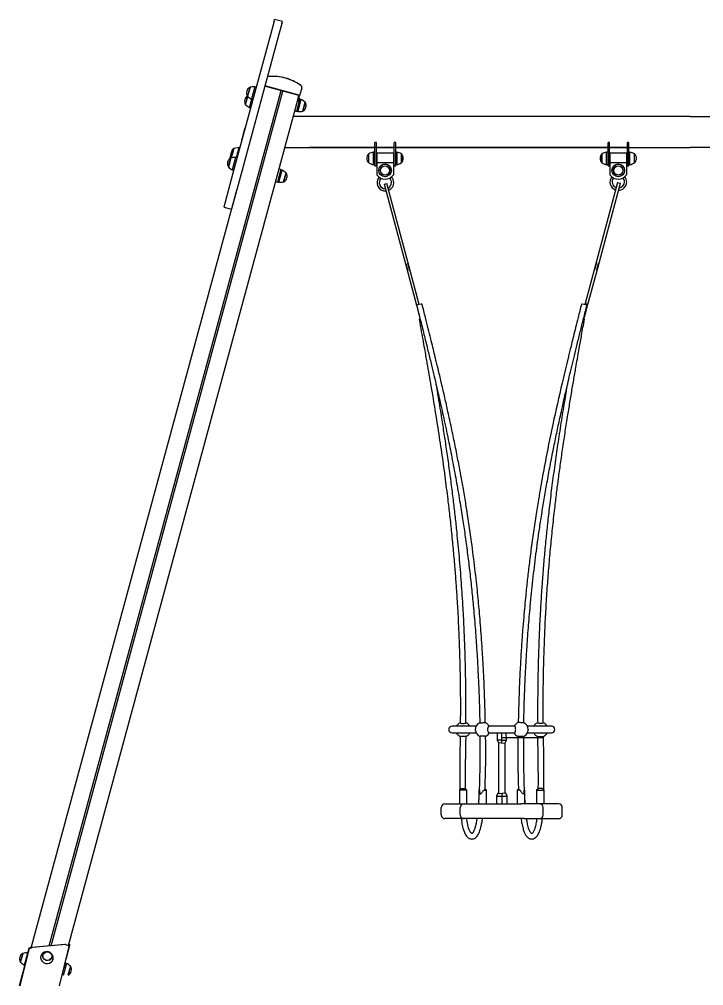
# Model space of a CAD drawing. Header units: millimetres. Extents: x 1089 to 46270, y 1624 to 35257.
# Drawn here: x 1105.591 to 1107.434, y 1626.436 to 1629.04 of the extents above; entities that cross this region are included whole.
import ezdxf

# ---------------------------------------------------------------- set-up
doc = ezdxf.new("R2010")
doc.units = ezdxf.units.MM

# ---------------------------------------------------------------- blocks, each defined once
blk = doc.blocks.new('A$C18117E0E')
for p, q in [((0.6861, 2.5982), (0.6876, 2.6035)), ((0.7088, 2.5978), (0.6876, 2.6035)), ((0.6861, 2.5982), (0.6763, 2.5618)), ((0.7074, 2.5925), (0.6975, 2.5561)), ((0.7074, 2.5925), (0.7088, 2.5978)), ((0.6763, 2.5618), (0.579, 2.2028)), ((0.6975, 2.5561), (0.6002, 2.1971)), ((0.6341, 2.4217), (0.6252, 2.3889)), ((0.638, 2.4206), (0.6341, 2.4217)), ((0.7503, 2.3993), (0.6644, 2.4226)), ((0.7505, 2.3999), (0.6646, 2.4232)), ((0.0802, 0.1069), (0.705, 2.4116)), ((0.0855, 0.1073), (0.7098, 2.4103)), ((0.1324, 0.1085), (0.7528, 2.3968)), ((0.6092, 2.3737), (0.6153, 2.3961)), ((0.6096, 2.3734), (0.6157, 2.3959)), ((0.6208, 2.4204), (0.6144, 2.3967)), ((0.6144, 2.3967), (0.615, 2.3965)), ((0.6144, 2.3967), (0.6149, 2.3966)), ((0.6214, 2.4205), (0.6148, 2.3963)), ((0.6148, 2.3963), (0.6148, 2.3963)), ((0.6213, 2.4202), (0.6208, 2.4204)), ((0.7502, 2.3875), (0.7529, 2.3975)), ((0.7506, 2.3813), (0.7549, 2.397)), ((0.7609, 2.4192), (0.7549, 2.397)), ((0.7609, 2.4192), (0.761, 2.4194)), ((0.6092, 2.3737), (0.6098, 2.3736)), ((0.62, 2.3659), (0.6262, 2.3886)), ((0.6252, 2.3889), (0.6291, 2.3878)), ((0.7559, 2.3892), (0.7467, 2.3554)), ((0.7507, 2.3548), (0.7596, 2.3877)), ((0.7559, 2.3892), (0.753, 2.39)), ((0.7596, 2.3877), (0.7557, 2.3887)), ((0.7635, 2.356), (0.77, 2.3802)), ((0.764, 2.3562), (0.7704, 2.3798)), ((0.7704, 2.3798), (0.7698, 2.38)), ((0.62, 2.3659), (0.6229, 2.3651)), ((0.7419, 2.3567), (0.7467, 2.3554)), ((0.7419, 2.3567), (0.7467, 2.3554)), ((0.7468, 2.3559), (0.7507, 2.3548)), ((0.7468, 2.3559), (0.7507, 2.3548)), ((0.7635, 2.3563), (0.764, 2.3562)), ((0.7635, 2.3563), (0.764, 2.3562)), ((0.7635, 2.356), (0.7635, 2.356)), ((1.8071, 2.342), (0.7379, 2.342)), ((1.8071, 2.342), (2.8763, 2.342)), ((0.601, 2.2844), (0.6075, 2.3085)), ((0.6075, 2.3085), (0.6088, 2.3134)), ((0.6089, 2.3133), (0.6088, 2.3134)), ((0.5997, 2.2796), (0.601, 2.2844)), ((0.5997, 2.2795), (0.5997, 2.2796)), ((0.9617, 2.2715), (0.9577, 2.2715)), ((0.9577, 2.2699), (0.9577, 2.2715)), ((0.9577, 2.2663), (0.9577, 2.2699)), ((0.9577, 2.2619), (0.9577, 2.2663)), ((0.9617, 2.2699), (0.9617, 2.2715)), ((0.9617, 2.2663), (0.9617, 2.2699)), ((0.9617, 2.2619), (0.9617, 2.2663)), ((1.0137, 2.2715), (1.0097, 2.2715)), ((1.0097, 2.2699), (1.0097, 2.2715)), ((1.0097, 2.2663), (1.0097, 2.2699)), ((1.0097, 2.2619), (1.0097, 2.2663)), ((1.0137, 2.2699), (1.0137, 2.2715)), ((1.0137, 2.2663), (1.0137, 2.2699)), ((1.0137, 2.2619), (1.0137, 2.2663)), ((1.5897, 2.2715), (1.5857, 2.2715)), ((1.5857, 2.2699), (1.5857, 2.2715)), ((1.5857, 2.2663), (1.5857, 2.2699)), ((1.5857, 2.2619), (1.5857, 2.2663)), ((1.5897, 2.2699), (1.5897, 2.2715)), ((1.5897, 2.2663), (1.5897, 2.2699)), ((1.5897, 2.2619), (1.5897, 2.2663)), ((1.6417, 2.2715), (1.6377, 2.2715)), ((1.6377, 2.2699), (1.6377, 2.2715)), ((1.6377, 2.2663), (1.6377, 2.2699)), ((1.6377, 2.2619), (1.6377, 2.2663)), ((1.6417, 2.2699), (1.6417, 2.2715)), ((1.6417, 2.2663), (1.6417, 2.2699)), ((1.6417, 2.2619), (1.6417, 2.2663)), ((0.5741, 2.2525), (0.5679, 2.2293)), ((0.5683, 2.2309), (0.5741, 2.2525)), ((0.5769, 2.2548), (0.5701, 2.23)), ((0.5701, 2.2299), (0.5769, 2.2548)), ((0.5779, 2.2551), (0.571, 2.2294)), ((0.5769, 2.2548), (0.5741, 2.2525)), ((0.5778, 2.2546), (0.5769, 2.2548)), ((0.592, 2.2585), (0.5779, 2.2551)), ((0.592, 2.2585), (0.5844, 2.2307)), ((0.5856, 2.2412), (0.5891, 2.2402)), ((0.5893, 2.2411), (0.5858, 2.2421)), ((0.5874, 2.2416), (0.592, 2.2585)), ((0.5939, 2.258), (0.592, 2.2585)), ((0.7151, 2.258), (0.9577, 2.258)), ((1.6417, 2.258), (0.781, 2.258)), ((0.9412, 2.2167), (0.9412, 2.2412)), ((0.9417, 2.2412), (0.9412, 2.2412)), ((0.9417, 2.2165), (0.9417, 2.2415)), ((0.9577, 2.246), (0.9537, 2.246)), ((0.9537, 2.212), (0.9537, 2.246)), ((0.9577, 2.2226), (0.9577, 2.2619)), ((0.9617, 2.2226), (0.9617, 2.2619)), ((0.9617, 2.258), (1.0097, 2.258)), ((0.9627, 2.2395), (0.9617, 2.2395)), ((1.0077, 2.243), (0.9627, 2.243)), ((0.9627, 2.243), (0.9627, 2.2168)), ((1.0077, 2.243), (1.0077, 2.2168)), ((1.0087, 2.2395), (1.0077, 2.2395)), ((1.0087, 2.2395), (1.0087, 2.2185)), ((1.0097, 2.2226), (1.0097, 2.2619)), ((1.0137, 2.2226), (1.0137, 2.2619)), ((1.0137, 2.258), (1.5857, 2.258)), ((1.0167, 2.246), (1.0137, 2.246)), ((1.0167, 2.246), (1.0167, 2.212)), ((1.0292, 2.2412), (1.0285, 2.2412)), ((1.0287, 2.2415), (1.0287, 2.2165)), ((1.0292, 2.2412), (1.0292, 2.2167)), ((1.5692, 2.2167), (1.5692, 2.2412)), ((1.5697, 2.2412), (1.5692, 2.2412)), ((1.5697, 2.2165), (1.5697, 2.2415)), ((1.5857, 2.246), (1.5817, 2.246)), ((1.5817, 2.212), (1.5817, 2.246)), ((1.5857, 2.2226), (1.5857, 2.2619)), ((1.5897, 2.2226), (1.5897, 2.2619)), ((1.5897, 2.258), (1.6377, 2.258)), ((1.5907, 2.2395), (1.5897, 2.2395)), ((1.6357, 2.243), (1.5907, 2.243)), ((1.5907, 2.243), (1.5907, 2.2168)), ((1.6357, 2.243), (1.6357, 2.2168)), ((1.6367, 2.2395), (1.6357, 2.2395)), ((1.6367, 2.2395), (1.6367, 2.2185)), ((1.6377, 2.2226), (1.6377, 2.2619)), ((1.6417, 2.2226), (1.6417, 2.2619)), ((1.6417, 2.258), (1.8071, 2.258)), ((1.6447, 2.246), (1.6417, 2.246)), ((1.6447, 2.212), (1.6447, 2.246)), ((1.6572, 2.2412), (1.6565, 2.2412)), ((1.6567, 2.2165), (1.6567, 2.2415)), ((1.6572, 2.2167), (1.6572, 2.2412)), ((1.9726, 2.258), (1.8071, 2.258)), ((0.5692, 2.2299), (0.5628, 2.2062)), ((0.5697, 2.23), (0.5632, 2.2059)), ((0.5697, 2.2298), (0.5692, 2.2299)), ((0.5825, 2.2312), (0.5736, 2.1984)), ((0.5864, 2.2302), (0.5825, 2.2312)), ((0.5832, 2.2324), (0.5867, 2.2315)), ((0.5834, 2.2333), (0.587, 2.2323)), ((0.5844, 2.2307), (0.5848, 2.232)), ((0.9412, 2.2167), (0.942, 2.2167)), ((0.9577, 2.2088), (0.9577, 2.2226)), ((0.9617, 2.2088), (0.9617, 2.2226)), ((0.9617, 2.2185), (0.9627, 2.2185)), ((0.9627, 2.2168), (0.9627, 2.1848)), ((1.0077, 2.2168), (0.9627, 2.2168)), ((1.0077, 2.2185), (1.0087, 2.2185)), ((1.0077, 2.2168), (1.0077, 2.1848)), ((1.0097, 2.234), (1.0087, 2.234)), ((1.0097, 2.2331), (1.0087, 2.2331)), ((1.0097, 2.2249), (1.0087, 2.2249)), ((1.0087, 2.224), (1.0097, 2.224)), ((1.0097, 2.2088), (1.0097, 2.2226)), ((1.0137, 2.2088), (1.0137, 2.2226)), ((1.0287, 2.2167), (1.0292, 2.2167)), ((1.5692, 2.2167), (1.57, 2.2167)), ((1.5857, 2.2088), (1.5857, 2.2226)), ((1.5897, 2.2088), (1.5897, 2.2226)), ((1.5897, 2.2185), (1.5907, 2.2185)), ((1.5907, 2.2168), (1.5907, 2.1848)), ((1.6357, 2.2168), (1.5907, 2.2168)), ((1.6357, 2.2185), (1.6367, 2.2185)), ((1.6357, 2.2168), (1.6357, 2.1848)), ((1.6377, 2.234), (1.6367, 2.234)), ((1.6377, 2.2331), (1.6367, 2.2331)), ((1.6377, 2.2249), (1.6367, 2.2249)), ((1.6367, 2.224), (1.6377, 2.224)), ((1.6377, 2.2088), (1.6377, 2.2226)), ((1.6417, 2.2088), (1.6417, 2.2226)), ((1.6567, 2.2167), (1.6572, 2.2167)), ((0.579, 2.2028), (0.5505, 2.0979)), ((0.5628, 2.2062), (0.5634, 2.2061)), ((0.5628, 2.2062), (0.5628, 2.2062)), ((0.5628, 2.2062), (0.5633, 2.2061)), ((0.5632, 2.2059), (0.5632, 2.2059)), ((0.6002, 2.1971), (0.5717, 2.0922)), ((0.5736, 2.1984), (0.5775, 2.1973)), ((0.5736, 2.1984), (0.5775, 2.1973)), ((0.5736, 2.1984), (0.5736, 2.1984)), ((0.7042, 2.1987), (0.6951, 2.1649)), ((0.6991, 2.1644), (0.708, 2.1972)), ((0.7042, 2.1987), (0.6994, 2.2)), ((0.708, 2.1972), (0.7041, 2.1982)), ((0.7118, 2.1656), (0.7184, 2.1897)), ((0.7124, 2.1657), (0.7188, 2.1893)), ((0.7188, 2.1893), (0.7182, 2.1895)), ((0.9537, 2.212), (0.9577, 2.212)), ((0.9577, 2.2088), (0.9617, 2.2088)), ((0.9682, 2.1963), (0.9682, 2.1963)), ((0.9729, 2.1963), (0.9729, 2.1963)), ((0.9974, 2.1963), (0.9974, 2.1963)), ((1.0022, 2.1963), (1.0022, 2.1963)), ((1.0097, 2.2088), (1.0137, 2.2088)), ((1.0137, 2.212), (1.0167, 2.212)), ((1.5817, 2.212), (1.5857, 2.212)), ((1.5857, 2.2088), (1.5897, 2.2088)), ((1.5962, 2.1963), (1.5962, 2.1963)), ((1.6009, 2.1963), (1.6009, 2.1963)), ((1.6254, 2.1963), (1.6254, 2.1963)), ((1.6302, 2.1963), (1.6302, 2.1963)), ((1.6377, 2.2088), (1.6417, 2.2088)), ((1.6417, 2.212), (1.6447, 2.212)), ((0.6903, 2.1663), (0.6951, 2.1649)), ((0.6903, 2.1662), (0.6951, 2.1649)), ((0.6951, 2.1649), (0.6951, 2.1649)), ((0.6952, 2.1654), (0.6991, 2.1644)), ((0.6952, 2.1654), (0.6991, 2.1644)), ((0.6991, 2.1644), (0.6991, 2.1644)), ((0.7118, 2.1656), (0.7118, 2.1656)), ((0.7119, 2.1658), (0.7124, 2.1657)), ((0.7119, 2.1658), (0.7124, 2.1657)), ((0.7124, 2.1657), (0.7124, 2.1657)), ((0.9823, 2.1595), (0.99, 2.1616)), ((1.0503, 1.9365), (0.99, 2.1616)), ((1.6113, 2.1638), (1.551, 1.9388)), ((1.5587, 1.9367), (1.619, 2.1617)), ((1.6113, 2.1638), (1.619, 2.1617)), ((0.0322, 0.1019), (0.5865, 2.1466)), ((0.9823, 2.1595), (1.0426, 1.9345)), ((0.5505, 2.0979), (0.5717, 2.0921)), ((0.5505, 2.0979), (0.5717, 2.0922)), ((1.041, 1.9444), (1.0461, 1.9251)), ((1.0426, 1.9345), (1.0697, 1.8334)), ((1.0519, 1.9266), (1.0468, 1.9459)), ((1.0774, 1.8356), (1.0503, 1.9365)), ((1.551, 1.9388), (1.5239, 1.8377)), ((1.5316, 1.8356), (1.5587, 1.9367)), ((1.5545, 1.9482), (1.5494, 1.9288)), ((1.5552, 1.9273), (1.5603, 1.9466)), ((1.0697, 1.8334), (1.0783, 1.8013)), ((1.5221, 1.8), (1.5316, 1.8356)), ((1.5239, 1.8377), (1.5233, 1.8353)), ((1.2302, 0.699), (1.1656, 0.699)), ((1.1656, 0.681), (1.2302, 0.681)), ((1.334, 0.699), (1.265, 0.699)), ((1.2651, 0.681), (1.334, 0.681)), ((1.2873, 0.681), (1.287, 0.6614)), ((1.2995, 0.669), (1.2995, 0.681)), ((1.312, 0.6614), (1.3117, 0.681)), ((1.4334, 0.699), (1.3688, 0.699)), ((1.3688, 0.681), (1.4334, 0.681)), ((1.2995, 0.6613), (1.287, 0.6614)), ((1.287, 0.6614), (1.2903, 0.6539)), ((1.2995, 0.6538), (1.2903, 0.6539)), ((1.2905, 0.6539), (1.2905, 0.5182)), ((1.2995, 0.6538), (1.2905, 0.6539)), ((1.2995, 0.6613), (1.2995, 0.669)), ((1.2995, 0.669), (1.4103, 0.669)), ((1.2995, 0.6613), (1.312, 0.6614)), ((1.2995, 0.6538), (1.2995, 0.6613)), ((1.2995, 0.6538), (1.3085, 0.6539)), ((1.2995, 0.6538), (1.3088, 0.6539)), ((1.2995, 0.6538), (1.2995, 0.6538)), ((1.2995, 0.6538), (1.2995, 0.6538)), ((1.3085, 0.5182), (1.3085, 0.6539)), ((1.3088, 0.6539), (1.312, 0.6614)), ((1.1902, 0.5313), (1.1852, 0.5263)), ((1.1852, 0.5263), (1.1852, 0.49)), ((1.2057, 0.5263), (1.1852, 0.5263)), ((1.1902, 0.5313), (1.2007, 0.5313)), ((1.2057, 0.5263), (1.2007, 0.5313)), ((1.2057, 0.49), (1.2057, 0.5263)), ((1.2393, 0.5277), (1.2379, 0.5263)), ((1.2379, 0.5263), (1.2379, 0.4994)), ((1.2379, 0.5263), (1.2398, 0.5263)), ((1.25, 0.5263), (1.2584, 0.5263)), ((1.2584, 0.5263), (1.2544, 0.5302)), ((1.2584, 0.49), (1.2584, 0.5263)), ((1.3447, 0.5302), (1.3407, 0.5263)), ((1.3407, 0.5263), (1.3407, 0.49)), ((1.3491, 0.5263), (1.3407, 0.5263)), ((1.3612, 0.5263), (1.3592, 0.5263)), ((1.3612, 0.5263), (1.3597, 0.5277)), ((1.3612, 0.4994), (1.3612, 0.5263)), ((1.3984, 0.5313), (1.3934, 0.5263)), ((1.3934, 0.5263), (1.3934, 0.49)), ((1.3934, 0.5263), (1.4139, 0.5263)), ((1.4089, 0.5313), (1.3984, 0.5313)), ((1.4139, 0.5263), (1.4089, 0.5313)), ((1.4139, 0.49), (1.4139, 0.5263)), ((1.2853, 0.5109), (1.2851, 0.49)), ((1.2887, 0.5183), (1.2853, 0.5109)), ((1.2853, 0.5109), (1.2995, 0.5108)), ((1.2887, 0.5183), (1.2995, 0.5182)), ((1.3103, 0.5183), (1.2995, 0.5182)), ((1.2995, 0.5182), (1.2995, 0.5108)), ((1.2995, 0.5108), (1.3138, 0.5109)), ((1.2995, 0.5108), (1.2995, 0.49)), ((1.3138, 0.5109), (1.3103, 0.5183)), ((1.3139, 0.49), (1.3138, 0.5109)), ((1.1365, 0.46), (1.1365, 0.48)), ((1.1465, 0.49), (1.1544, 0.49)), ((1.1544, 0.49), (1.1978, 0.49)), ((1.1878, 0.46), (1.1878, 0.48)), ((1.1978, 0.49), (1.2398, 0.49)), ((1.2398, 0.49), (1.2481, 0.49)), ((1.2481, 0.49), (1.3509, 0.49)), ((1.3592, 0.49), (1.3509, 0.49)), ((1.4012, 0.49), (1.3592, 0.49)), ((1.4447, 0.49), (1.4012, 0.49)), ((1.4112, 0.46), (1.4112, 0.48)), ((1.4526, 0.49), (1.4447, 0.49)), ((1.4626, 0.46), (1.4626, 0.48)), ((1.1544, 0.45), (1.1465, 0.45)), ((1.1978, 0.45), (1.1544, 0.45)), ((1.2398, 0.45), (1.1978, 0.45)), ((1.3592, 0.45), (1.2398, 0.45)), ((1.3592, 0.45), (1.4012, 0.45)), ((1.4012, 0.45), (1.4447, 0.45)), ((1.4447, 0.45), (1.4526, 0.45)), ((0.1255, 0.1107), (0.034, 0.103)), ((0.1227, 0.1105), (0.0365, 0.1032)), ((0.1078, 0), (0.1349, 0.1094)), ((0.1255, 0.1107), (0.1227, 0.1105)), ((0.1356, 0.1086), (0.1253, 0.0707)), ((0.1329, 0.1099), (0.1349, 0.1094)), ((0.1332, 0.1114), (0.1354, 0.1116)), ((0.1332, 0.1114), (0.1354, 0.1116)), ((0.1347, 0.1088), (0.1356, 0.1086)), ((0.1354, 0.1116), (0.1349, 0.1094)), ((0.1354, 0.1116), (0.1364, 0.1117)), ((0.1354, 0.1116), (0.1354, 0.1116)), ((0.1354, 0.1116), (0.1354, 0.1116)), ((0.1354, 0.1116), (0.1354, 0.1116)), ((0.1356, 0.1086), (0.1364, 0.1117)), ((0.0011, 0), (0.0265, 0.1024)), ((0.0262, 0.101), (0.0011, 0)), ((0.0011, 0), (0.0262, 0.101)), ((0.0259, 0.1), (0.0011, 0)), ((0.0031, 0.0634), (0.0095, 0.087)), ((0.0035, 0.063), (0.0101, 0.0871)), ((0.01, 0.0869), (0.0095, 0.087)), ((0.0139, 0.0555), (0.0228, 0.0883)), ((0.023, 0.0883), (0.0228, 0.0883)), ((0.0262, 0.1009), (0.0259, 0.1)), ((0.0262, 0.101), (0.0265, 0.1024)), ((0.0264, 0.1009), (0.0262, 0.101)), ((0.0265, 0.1024), (0.0297, 0.1026)), ((0.0265, 0.1024), (0.0297, 0.1026)), ((0.0265, 0.1024), (0.0265, 0.1024)), ((0.0295, 0.1026), (0.031, 0.1027)), ((0.0297, 0.1026), (0.0297, 0.1026)), ((0.0297, 0.1026), (0.0297, 0.1026)), ((0.0297, 0.1026), (0.0297, 0.1026)), ((0.031, 0.1027), (0.0309, 0.1024)), ((0.0326, 0.102), (0.034, 0.103)), ((0.0365, 0.1032), (0.034, 0.103)), ((0.0579, 0.08), (0.0575, 0.0787)), ((0.0636, 0.0829), (0.0629, 0.0805)), ((0.0031, 0.0634), (0.0037, 0.0632)), ((0.0139, 0.0555), (0.0148, 0.0553)), ((0.0866, 0.0741), (0.0872, 0.0765)), ((0.0903, 0.0698), (0.0907, 0.0711)), ((0.1271, 0.0601), (0.1182, 0.0272)), ((0.1232, 0.0611), (0.1198, 0.0485)), ((0.1213, 0.054), (0.1211, 0.054)), ((0.1271, 0.0601), (0.1232, 0.0611)), ((0.1375, 0.0526), (0.1309, 0.0284)), ((0.1379, 0.0522), (0.1315, 0.0286)), ((0.1379, 0.0522), (0.1373, 0.0524)), ((0.0133, 0.049), (0, 0))]:
    blk.add_line(p, q)
for centre, radius in [((0.9852, 2.1963), 0.017), ((1.6132, 2.1963), 0.017), ((0.9852, 2.1963), 0.0125), ((0.9852, 2.1963), 0.0122), ((1.6132, 2.1963), 0.0125), ((1.6132, 2.1963), 0.0122)]:
    blk.add_circle(centre, radius)
for centre, radius, start, end in [((0.6835, 2.3228), 0.1269, 74.8324, 94.7455), ((0.6322, 2.3736), 0.0481, 87.7358, 103.0411), ((0.6835, 2.3228), 0.1269, 54.9193, 74.8324), ((0.7561, 2.4207), 0.005, 344.8324, 37.9625), ((0.6235, 2.3831), 0.0164, 122.8585, 166.4957), ((0.6282, 2.4051), 0.0162, 162.8804, 211.1914), ((0.6287, 2.406), 0.0164, 118.7622, 166.4957), ((0.6478, 2.4312), 0.048, 226.6062, 241.9465), ((0.6231, 2.3821), 0.0162, 162.8804, 211.1914), ((0.6426, 2.4083), 0.048, 226.6062, 241.9465), ((0.737, 2.3453), 0.048, 46.6062, 61.9465), ((0.7566, 2.3714), 0.0162, 342.8804, 31.1914), ((0.7526, 2.4029), 0.0481, 267.7358, 283.0411), ((0.7561, 2.3705), 0.0164, 298.7622, 346.4957), ((0.6628, 2.218), 0.0956, 165.9868, 173.2052), ((0.66, 2.2149), 0.0937, 156.3861, 163.7514), ((0.9525, 2.2295), 0.0164, 133.9298, 181.6633), ((0.9644, 2.1991), 0.0481, 102.9034, 118.2087), ((1.0059, 2.1992), 0.048, 61.7738, 77.1141), ((1.018, 2.2295), 0.0162, 358.048, 46.359), ((1.5805, 2.2295), 0.0164, 133.9298, 181.6633), ((1.5924, 2.1991), 0.0481, 102.9034, 118.2087), ((1.6339, 2.1992), 0.048, 61.7738, 77.1141), ((1.646, 2.2295), 0.0162, 358.048, 46.359), ((0.5766, 2.2146), 0.0162, 162.8804, 211.1914), ((0.5771, 2.2156), 0.0164, 118.7622, 166.4957), ((0.5806, 2.1831), 0.0481, 87.7358, 103.0411), ((0.9523, 2.2284), 0.0162, 178.048, 226.359), ((0.9644, 2.2588), 0.048, 241.7738, 257.1141), ((0.9852, 2.1963), 0.017, 0, 0), ((0.9852, 2.1963), 0.017, 0, 180.0004), ((1.0059, 2.2589), 0.0481, 282.9034, 298.2087), ((1.0178, 2.2285), 0.0164, 313.9298, 1.6633), ((1.5803, 2.2284), 0.0162, 178.048, 226.359), ((1.5924, 2.2588), 0.048, 241.7738, 257.1141), ((1.6132, 2.1963), 0.017, 0, 0), ((1.6132, 2.1963), 0.017, 0, 180.0004), ((1.6339, 2.2589), 0.0481, 282.9034, 298.2087), ((1.6458, 2.2285), 0.0164, 313.9298, 1.6633), ((0.5962, 2.2408), 0.048, 226.6062, 241.9465), ((0.6854, 2.1548), 0.048, 46.6062, 61.9465), ((0.705, 2.181), 0.0162, 342.8804, 31.1914), ((0.701, 2.2125), 0.0481, 267.7358, 283.0411), ((0.7045, 2.18), 0.0164, 298.7622, 346.4957), ((0.9852, 2.1999), 0.0271, 213.8552, 326.1448), ((0.9859, 2.1636), 0.0225, 139.3104, 273.2367), ((0.9859, 2.1636), 0.0165, 135.5176, 268.859), ((0.9859, 2.1636), 0.0165, 296.9376, 0), ((0.9859, 2.1636), 0.0225, 293.7247, 0), ((0.9859, 2.1636), 0.0165, 0, 46.9356), ((0.9859, 2.1636), 0.0225, 0, 43.1429), ((1.6132, 2.1999), 0.0271, 213.8552, 326.1448), ((1.6134, 2.1655), 0.0225, 142.2812, 250.8935), ((1.6134, 2.1655), 0.0165, 140.9034, 249.396), ((1.6134, 2.1655), 0.0225, 271.4958, 0), ((1.6134, 2.1655), 0.0165, 277.7802, 0), ((1.6134, 2.1655), 0.0165, 0, 39.9906), ((1.6134, 2.1655), 0.0225, 0, 38.6128), ((1.1954, 0.69), 0.02, 112.4875, 153.2563), ((1.1954, 0.69), 0.02, 26.7437, 72.1208), ((1.2481, 0.69), 0.02, 112.9614, 181.4777), ((1.2481, 0.69), 0.02, 26.7437, 69.2555), ((1.3509, 0.69), 0.02, 110.7711, 153.2563), ((1.3509, 0.69), 0.02, 0, 67.0657), ((1.4036, 0.69), 0.02, 107.8814, 153.2563), ((1.4036, 0.69), 0.02, 26.7437, 71.7864), ((1.1656, 0.69), 0.009, 90, 270), ((1.1954, 0.69), 0.02, 206.7437, 246.8186), ((1.1954, 0.69), 0.02, 290.5395, 333.2563), ((1.2481, 0.69), 0.02, 181.4777, 250.6413), ((1.2481, 0.69), 0.02, 291.4995, 333.2563), ((1.3509, 0.69), 0.02, 206.7437, 248.5938), ((1.3509, 0.69), 0.02, 290.7646, 356.8951), ((1.4036, 0.69), 0.02, 206.7437, 249.5034), ((1.4036, 0.69), 0.02, 293.217, 333.2563), ((1.4334, 0.69), 0.009, 270, 90), ((5.8729, 0.5576), 4.6868, 178.6052, 180.3819), ((5.9189, 0.557), 4.7178, 178.6125, 180.3184), ((-1.1947, 0.6262), 2.436, 357.672, 1.0652), ((-1.2022, 0.6265), 2.4585, 357.7366, 1.0538), ((3.8012, 0.6265), 2.4585, 178.9462, 182.2634), ((3.7937, 0.6262), 2.436, 178.9348, 182.328), ((-3.3198, 0.557), 4.7178, 359.6816, 1.3875), ((-3.2738, 0.5576), 4.6868, 359.6181, 1.3948), ((0.4856, 0.5508), 0.754, 355.3722, 356.124), ((2.1135, 0.5508), 0.754, 183.876, 184.6278), ((1.1465, 0.48), 0.01, 90, 180), ((1.1978, 0.48), 0.01, 90, 180), ((1.4012, 0.48), 0.01, 0, 90), ((1.4526, 0.48), 0.01, 0, 90), ((1.1465, 0.46), 0.01, 180, 270), ((1.1978, 0.46), 0.01, 180, 270), ((1.4012, 0.46), 0.01, 270, 0), ((1.4526, 0.46), 0.01, 270, 0), ((0.1307, 0.1174), 0.00846, 232.0412, 256.0504), ((0.0174, 0.0727), 0.0164, 118.7622, 166.4957), ((0.0209, 0.0402), 0.0481, 87.7358, 103.0411), ((0.0742, 0.0744), 0.0175, 75.5465, 125.7404), ((0.0738, 0.0745), 0.0175, 23.9393, 74.1033), ((0.0169, 0.0717), 0.0162, 162.8804, 211.1914), ((0.0365, 0.0979), 0.048, 226.6062, 241.9465), ((0.1045, 0.0177), 0.048, 46.6062, 61.9465), ((0.1241, 0.0438), 0.0162, 342.8804, 31.1914), ((0.1236, 0.0429), 0.0164, 298.7622, 346.4957)]:
    blk.add_arc(centre, radius, start, end)
for centre, major_axis, ratio, start_param, end_param in [((0.6732, 2.4475), (0.00483, -0.00131), 0.342031, 1.570796, 3.141593), ((0.6876, 2.3381), (-0.1141, 0.0309), 0.939689, 4.309562, 5.115216), ((0.6641, 2.4216), (0.0029, -0.00078), 0.342031, 1.570796, 3.141593), ((0.6641, 2.4216), (0.00483, -0.00131), 0.342031, 1.570796, 2.214297), ((0.7553, 2.4252), (0.00483, -0.00131), 0.342031, 0, 1.570796), ((0.75, 2.3983), (0.0029, -0.00078), 0.342031, 0, 1.570796), ((0.75, 2.3983), (0.00483, -0.00131), 0.342031, 0, 1.570796), ((1.0465, 1.9355), (0.00386, 0.00104), 0.043661, 2.418858, 3.141593), ((1.0465, 1.9355), (0.00386, 0.00104), 0.043661, 0, 0.722734), ((1.5548, 1.9377), (0.00386, -0.00104), 0.043661, 2.418858, 3.141593), ((1.5548, 1.9377), (0.00386, -0.00104), 0.043661, 0, 0.722734), ((1.0735, 1.8345), (0.00386, 0.00104), 0.087156, 3.141593, 3.640732), ((1.0775, 1.8351), (-0.00738, -0.00133), 0.065664, 3.147837, 6.283185), ((1.0735, 1.8345), (0.00386, 0.00104), 0.087156, 0.302719, 1.581891), ((1.5215, 1.8351), (0.00738, -0.00133), 0.065664, 0, 3.135348), ((1.0842, 1.7969), (0.0074, 0.00122), 0.099121, 2.281854, 4.024828), ((1.0831, 1.7988), (0.00386, 0.00104), 0.087156, 3.141593, 3.173475), ((1.5148, 1.7969), (-0.0074, 0.00122), 0.099121, 2.258278, 4.001368), ((1.5182, 1.8011), (0.00386, -0.00104), 0.087156, 5.377855, 6.283185), ((0.0743, 0.0756), (-0.0164, 0.0044), 0.939685, 0, 3.816932), ((0.0743, 0.0756), (-0.0164, 0.0044), 0.939685, 5.605736, 6.283185), ((0.0743, 0.0757), (-0.0121, 0.0033), 0.939685, 3.309825, 3.341927)]:
    blk.add_ellipse(centre, major_axis=major_axis, ratio=ratio, start_param=start_param, end_param=end_param)
for centre, major_axis, ratio in [((1.5278, 1.8367), (0.00386, -0.00104), 0.087156), ((0.0754, 0.0795), (-0.0121, 0.0033), 0.939685), ((0.0754, 0.0797), (-0.0118, 0.0032), 0.939685)]:
    blk.add_ellipse(centre, major_axis=major_axis, ratio=ratio)
for points in [[(1.0701, 1.8338), (1.0731, 1.8218), (1.0761, 1.8098), (1.0791, 1.7979)], [(1.0939, 1.8005), (1.0909, 1.8125), (1.0879, 1.8245), (1.0849, 1.8364)], [(1.5141, 1.8364), (1.5111, 1.8245), (1.5082, 1.8125), (1.5052, 1.8005)], [(1.5199, 1.7979), (1.5229, 1.8098), (1.5259, 1.8218), (1.5289, 1.8338)], [(1.3709, 0.6904), (1.3709, 0.6899), (1.3709, 0.6894), (1.3709, 0.6889)]]:
    blk.add_open_spline(points, degree=3)
for points, knots in [([(1.0791, 1.7979), (1.0831, 1.782), (1.0895, 1.7565), (1.0994, 1.7163), (1.108, 1.6811), (1.1155, 1.6496), (1.122, 1.6223), (1.1274, 1.5987), (1.135, 1.5657), (1.1449, 1.5211), (1.1567, 1.4651), (1.1678, 1.4092), (1.1779, 1.3546), (1.1869, 1.3021), (1.1946, 1.2536), (1.2014, 1.2076), (1.2076, 1.1614), (1.2134, 1.1137), (1.2187, 1.0657), (1.2238, 1.0137), (1.2284, 0.9593), (1.2315, 0.9148), (1.2335, 0.8825), (1.2348, 0.8584), (1.2363, 0.8282), (1.2379, 0.7916), (1.2393, 0.7501), (1.2399, 0.7238), (1.2402, 0.7084)], [0, 0, 0, 0, 0.040901, 0.07801, 0.111341, 0.140884, 0.166614, 0.188495, 0.207217, 0.259221, 0.313555, 0.36361, 0.414817, 0.464856, 0.508557, 0.548055, 0.591246, 0.634775, 0.678304, 0.721833, 0.776093, 0.825579, 0.841975, 0.863486, 0.890566, 0.923445, 0.962415, 1, 1, 1, 1]), ([(1.2552, 0.7087), (1.2548, 0.7264), (1.2541, 0.7575), (1.2523, 0.8074), (1.2501, 0.8537), (1.2477, 0.8949), (1.2454, 0.931), (1.2429, 0.9637), (1.2405, 0.9937), (1.2379, 1.0227), (1.2352, 1.051), (1.2308, 1.0936), (1.2241, 1.1508), (1.2145, 1.2227), (1.2049, 1.2852), (1.1963, 1.3363), (1.1891, 1.3766), (1.1814, 1.4172), (1.173, 1.4596), (1.164, 1.5031), (1.155, 1.5447), (1.1461, 1.5844), (1.1376, 1.6213), (1.131, 1.6491), (1.1263, 1.6689), (1.1229, 1.6828), (1.1188, 1.6998), (1.1138, 1.7203), (1.108, 1.7439), (1.1011, 1.7716), (1.0967, 1.7893), (1.0939, 1.8005)], [0, 0, 0, 0, 0.043307, 0.089911, 0.131499, 0.168362, 0.200747, 0.228864, 0.256756, 0.281762, 0.307286, 0.333321, 0.397253, 0.462982, 0.529598, 0.56859, 0.603568, 0.64073, 0.680995, 0.721358, 0.761718, 0.797236, 0.832547, 0.865073, 0.875439, 0.888223, 0.904218, 0.923405, 0.94577, 0.971303, 1, 1, 1, 1]), ([(1.5052, 1.8005), (1.5027, 1.7905), (1.4987, 1.7746), (1.4926, 1.7501), (1.4875, 1.7295), (1.4832, 1.712), (1.4797, 1.6973), (1.4726, 1.6682), (1.4579, 1.6068), (1.44, 1.5272), (1.4232, 1.4464), (1.4109, 1.3824), (1.401, 1.326), (1.3926, 1.2752), (1.3855, 1.2284), (1.3789, 1.181), (1.3732, 1.1356), (1.3691, 1.1), (1.3661, 1.0721), (1.3637, 1.0492), (1.3611, 1.0223), (1.3583, 0.9911), (1.3554, 0.9552), (1.3525, 0.9145), (1.3497, 0.8686), (1.3472, 0.8175), (1.3451, 0.7625), (1.3443, 0.7283), (1.3439, 0.7087)], [0, 0, 0, 0, 0.025763, 0.048407, 0.067929, 0.084318, 0.097563, 0.109263, 0.166451, 0.270332, 0.332111, 0.391299, 0.447681, 0.487672, 0.531029, 0.575799, 0.617195, 0.654849, 0.672504, 0.692888, 0.717077, 0.745208, 0.777448, 0.813995, 0.855086, 0.901, 0.952063, 1, 1, 1, 1]), ([(1.3588, 0.7084), (1.3591, 0.7222), (1.3596, 0.7459), (1.3608, 0.7831), (1.3621, 0.8154), (1.3634, 0.8418), (1.3646, 0.8641), (1.3657, 0.8848), (1.3678, 0.9182), (1.3711, 0.9643), (1.3764, 1.0267), (1.3831, 1.0927), (1.3914, 1.1615), (1.3995, 1.2206), (1.407, 1.2701), (1.4138, 1.3118), (1.4213, 1.3554), (1.4297, 1.4007), (1.4384, 1.4456), (1.4459, 1.4818), (1.4517, 1.5091), (1.4563, 1.5304), (1.4616, 1.5545), (1.4681, 1.5834), (1.4748, 1.6126), (1.4816, 1.6414), (1.4881, 1.6685), (1.4952, 1.6979), (1.5028, 1.7292), (1.5113, 1.7634), (1.5166, 1.7848), (1.5199, 1.7979)], [0, 0, 0, 0, 0.03373, 0.068896, 0.097989, 0.121267, 0.1399, 0.158338, 0.177103, 0.229944, 0.283006, 0.346173, 0.409325, 0.470428, 0.508026, 0.545362, 0.585257, 0.628294, 0.671013, 0.709987, 0.729114, 0.747555, 0.769591, 0.796581, 0.828452, 0.851932, 0.877461, 0.905031, 0.934639, 0.96629, 1, 1, 1, 1]), ([(1.0768, 1.7957), (1.079, 1.7836), (1.0824, 1.7647), (1.0875, 1.7359), (1.0917, 1.7126), (1.0951, 1.6934), (1.1007, 1.6616), (1.1116, 1.5986), (1.1248, 1.5183), (1.1371, 1.4369), (1.1461, 1.3726), (1.1533, 1.3161), (1.1592, 1.2654), (1.1642, 1.219), (1.1688, 1.1717), (1.1727, 1.1263), (1.1755, 1.0908), (1.1774, 1.0632), (1.1789, 1.0408), (1.1805, 1.0147), (1.1821, 0.9843), (1.1837, 0.9493), (1.1853, 0.9095), (1.1866, 0.8647), (1.1876, 0.815), (1.1881, 0.7611), (1.1879, 0.7275), (1.1878, 0.7081)], [0, 0, 0, 0, 0.030662, 0.056875, 0.078645, 0.095965, 0.110124, 0.167261, 0.271194, 0.333038, 0.392505, 0.449075, 0.488842, 0.531967, 0.576945, 0.618692, 0.656693, 0.674348, 0.694323, 0.718148, 0.74595, 0.777886, 0.814146, 0.854956, 0.900585, 0.95135, 1, 1, 1, 1]), ([(1.4112, 0.7081), (1.4111, 0.7257), (1.411, 0.7562), (1.4113, 0.8051), (1.4121, 0.8501), (1.4132, 0.8903), (1.4144, 0.9254), (1.4157, 0.9573), (1.4171, 0.9865), (1.4186, 1.015), (1.4203, 1.043), (1.4227, 1.0792), (1.4261, 1.124), (1.4308, 1.1774), (1.4361, 1.2315), (1.4417, 1.2817), (1.4471, 1.3264), (1.4523, 1.3667), (1.4579, 1.4075), (1.464, 1.4503), (1.4706, 1.494), (1.4773, 1.5359), (1.4838, 1.5759), (1.49, 1.613), (1.4952, 1.6428), (1.4994, 1.6675), (1.5034, 1.6903), (1.5086, 1.7195), (1.5151, 1.756), (1.5194, 1.7801), (1.5222, 1.7957)], [0, 0, 0, 0, 0.044054, 0.090378, 0.131684, 0.168253, 0.200326, 0.228101, 0.255543, 0.280592, 0.30617, 0.33226, 0.380073, 0.42909, 0.478809, 0.528715, 0.567306, 0.602162, 0.639775, 0.680094, 0.720444, 0.760791, 0.796296, 0.831514, 0.863841, 0.879167, 0.900145, 0.927284, 0.960567, 1, 1, 1, 1]), ([(1.2028, 0.7081), (1.2029, 0.7215), (1.203, 0.7447), (1.2029, 0.7809), (1.2026, 0.8124), (1.2021, 0.8381), (1.2017, 0.86), (1.2011, 0.8803), (1.2002, 0.9132), (1.1984, 0.9588), (1.1953, 1.0206), (1.191, 1.0861), (1.1855, 1.1544), (1.1799, 1.2133), (1.1746, 1.2627), (1.1697, 1.3046), (1.1643, 1.3484), (1.1582, 1.3941), (1.1518, 1.4391), (1.1464, 1.4754), (1.1422, 1.5029), (1.1388, 1.5246), (1.1348, 1.5493), (1.13, 1.5787), (1.1264, 1.5999), (1.1245, 1.6113)], [0, 0, 0, 0, 0.0334226, 0.0683871, 0.0972286, 0.1201952, 0.1387, 0.1571575, 0.1759426, 0.2287936, 0.2818276, 0.3449622, 0.4080568, 0.4689288, 0.5064277, 0.5438024, 0.5838989, 0.6271055, 0.6695002, 0.7082011, 0.7271966, 0.745723, 0.7681633, 0.7954858, 0.8270403, 0.8270403, 0.8270403, 0.8270403]), ([(1.4746, 1.6114), (1.4737, 1.6066), (1.4716, 1.5936), (1.4663, 1.562), (1.4588, 1.5156), (1.4501, 1.4591), (1.442, 1.4028), (1.4346, 1.3478), (1.4281, 1.2949), (1.4226, 1.2463), (1.4179, 1.2003), (1.4136, 1.1544), (1.4097, 1.1069), (1.4063, 1.0592), (1.4031, 1.0075), (1.4004, 0.9536), (1.3988, 0.9096), (1.3978, 0.8778), (1.3972, 0.8544), (1.3967, 0.8249), (1.3962, 0.7893), (1.396, 0.7488), (1.3961, 0.7231), (1.3962, 0.7081)], [0.1728111, 0.1728111, 0.1728111, 0.1728111, 0.1863387, 0.2086326, 0.2605594, 0.3147901, 0.3647742, 0.4158727, 0.4662052, 0.5103557, 0.5494629, 0.5924952, 0.6360333, 0.6795718, 0.723111, 0.7774379, 0.8272042, 0.8433582, 0.8645154, 0.8913054, 0.9239485, 0.962724, 1, 1, 1, 1]), ([(1.1878, 0.7081), (1.1878, 0.7078), (1.1881, 0.7076), (1.189, 0.7072), (1.1896, 0.707), (1.191, 0.7068), (1.1919, 0.7067), (1.1937, 0.7065), (1.1947, 0.7065), (1.1967, 0.7065), (1.1976, 0.7066), (1.2003, 0.7069), (1.2017, 0.7072), (1.2027, 0.7078), (1.2028, 0.7079), (1.2028, 0.7081)], [0.1792523, 0.1792523, 0.1792523, 0.1792523, 0.25, 0.25, 0.3125, 0.3125, 0.375, 0.375, 0.4375, 0.4375, 0.5, 0.5, 0.625, 0.625, 0.6810682, 0.6810682, 0.6810682, 0.6810682]), ([(1.2403, 0.7084), (1.2403, 0.7084), (1.2404, 0.7084), (1.2414, 0.7084), (1.2428, 0.7085), (1.2463, 0.7085), (1.2485, 0.7086), (1.2521, 0.7087), (1.2537, 0.7087), (1.255, 0.7087), (1.2552, 0.7087), (1.2552, 0.7087)], [0.3208219, 0.3208219, 0.3208219, 0.3208219, 0.375, 0.375, 0.5, 0.5, 0.625, 0.625, 0.75, 0.75, 0.8177834, 0.8177834, 0.8177834, 0.8177834]), ([(1.3588, 0.7084), (1.3588, 0.7084), (1.3586, 0.7084), (1.3577, 0.7084), (1.3562, 0.7085), (1.3527, 0.7085), (1.3506, 0.7086), (1.3469, 0.7087), (1.3454, 0.7087), (1.3441, 0.7087), (1.3438, 0.7087), (1.3438, 0.7087)], [0.3207239, 0.3207239, 0.3207239, 0.3207239, 0.375, 0.375, 0.5, 0.5, 0.625, 0.625, 0.75, 0.75, 0.8179159, 0.8179159, 0.8179159, 0.8179159]), ([(1.4112, 0.7081), (1.4112, 0.7078), (1.411, 0.7076), (1.4101, 0.7072), (1.4095, 0.707), (1.408, 0.7068), (1.4072, 0.7067), (1.4053, 0.7065), (1.4043, 0.7065), (1.4024, 0.7065), (1.4014, 0.7066), (1.3988, 0.7069), (1.3973, 0.7072), (1.3964, 0.7078), (1.3962, 0.7079), (1.3962, 0.7081)], [0.1793394, 0.1793394, 0.1793394, 0.1793394, 0.25, 0.25, 0.3125, 0.3125, 0.375, 0.375, 0.4375, 0.4375, 0.5, 0.5, 0.625, 0.625, 0.6811261, 0.6811261, 0.6811261, 0.6811261]), ([(1.2622, 0.6883), (1.2621, 0.6895), (1.2621, 0.6907), (1.2623, 0.693), (1.2624, 0.6941), (1.2628, 0.696), (1.2631, 0.6969), (1.2637, 0.6982), (1.2641, 0.6986), (1.2647, 0.699), (1.265, 0.699), (1.2653, 0.6989)], [0, 0, 0, 0, 0.0625, 0.0625, 0.125, 0.125, 0.1875, 0.1875, 0.25, 0.25, 0.2941588, 0.2941588, 0.2941588, 0.2941588]), ([(1.2652, 0.681), (1.265, 0.6809), (1.2647, 0.681), (1.2641, 0.6814), (1.2637, 0.6819), (1.2628, 0.6839), (1.2623, 0.686), (1.2622, 0.6883)], [0.7678446, 0.7678446, 0.7678446, 0.7678446, 0.8125, 0.8125, 0.875, 0.875, 1, 1, 1, 1]), ([(1.3369, 0.6883), (1.337, 0.6895), (1.337, 0.6907), (1.3368, 0.693), (1.3366, 0.6941), (1.3362, 0.696), (1.3359, 0.6969), (1.3353, 0.6982), (1.3349, 0.6986), (1.3343, 0.699), (1.3341, 0.699), (1.3338, 0.699)], [0, 0, 0, 0, 0.0625, 0.0625, 0.125, 0.125, 0.1875, 0.1875, 0.25, 0.25, 0.2915425, 0.2915425, 0.2915425, 0.2915425]), ([(1.3338, 0.681), (1.334, 0.6809), (1.3343, 0.681), (1.335, 0.6814), (1.3353, 0.6819), (1.3363, 0.6839), (1.3367, 0.686), (1.3369, 0.6883)], [0.7652361, 0.7652361, 0.7652361, 0.7652361, 0.8125, 0.8125, 0.875, 0.875, 1, 1, 1, 1]), ([(1.2024, 0.6713), (1.2025, 0.6713), (1.2017, 0.6713), (1.1991, 0.6714), (1.1972, 0.6714), (1.1943, 0.6715), (1.1933, 0.6715), (1.1915, 0.6716), (1.1906, 0.6716), (1.1884, 0.6717), (1.1875, 0.6717), (1.1874, 0.6716), (1.1874, 0.6716), (1.1874, 0.6716)], [0.3795952, 0.3795952, 0.3795952, 0.3795952, 0.5, 0.5, 0.625, 0.625, 0.6875, 0.6875, 0.75, 0.75, 0.875, 0.875, 0.8862903, 0.8862903, 0.8862903, 0.8862903]), ([(1.2559, 0.6717), (1.2559, 0.6718), (1.2558, 0.6719), (1.2554, 0.6721), (1.255, 0.6722), (1.2539, 0.6724), (1.2532, 0.6724), (1.2515, 0.6726), (1.2506, 0.6726), (1.2487, 0.6726), (1.2477, 0.6726), (1.2448, 0.6725), (1.2431, 0.6723), (1.2415, 0.672), (1.2412, 0.6718), (1.2409, 0.6716), (1.2409, 0.6716), (1.2409, 0.6715)], [0.2134856, 0.2134856, 0.2134856, 0.2134856, 0.25, 0.25, 0.3125, 0.3125, 0.375, 0.375, 0.4375, 0.4375, 0.5, 0.5, 0.625, 0.625, 0.6875, 0.6875, 0.7144024, 0.7144024, 0.7144024, 0.7144024]), ([(1.3432, 0.6717), (1.3432, 0.6718), (1.3433, 0.6719), (1.3436, 0.6721), (1.344, 0.6722), (1.3452, 0.6724), (1.3459, 0.6724), (1.3475, 0.6726), (1.3485, 0.6726), (1.3504, 0.6726), (1.3514, 0.6726), (1.3542, 0.6725), (1.356, 0.6723), (1.3575, 0.672), (1.3579, 0.6718), (1.3581, 0.6716), (1.3582, 0.6716), (1.3582, 0.6715)], [0.2134856, 0.2134856, 0.2134856, 0.2134856, 0.25, 0.25, 0.3125, 0.3125, 0.375, 0.375, 0.4375, 0.4375, 0.5, 0.5, 0.625, 0.625, 0.6875, 0.6875, 0.7144024, 0.7144024, 0.7144024, 0.7144024]), ([(1.3966, 0.6713), (1.3966, 0.6713), (1.3973, 0.6713), (1.3999, 0.6714), (1.4018, 0.6714), (1.4047, 0.6715), (1.4057, 0.6715), (1.4076, 0.6716), (1.4084, 0.6716), (1.4106, 0.6717), (1.4115, 0.6717), (1.4116, 0.6716), (1.4116, 0.6716), (1.4116, 0.6716)], [0.3795037, 0.3795037, 0.3795037, 0.3795037, 0.5, 0.5, 0.625, 0.625, 0.6875, 0.6875, 0.75, 0.75, 0.875, 0.875, 0.8862475, 0.8862475, 0.8862475, 0.8862475]), ([(1.2394, 0.5272), (1.2394, 0.5272), (1.2394, 0.5272), (1.2394, 0.5271), (1.2394, 0.527), (1.2394, 0.5268), (1.2394, 0.5267), (1.2395, 0.5265), (1.2397, 0.5264), (1.2398, 0.5263)], [0.7359688, 0.7359688, 0.7359688, 0.7359688, 0.75, 0.75, 0.8125, 0.8125, 0.875, 0.875, 1, 1, 1, 1]), ([(1.2398, 0.5263), (1.2398, 0.5252), (1.2398, 0.5242), (1.2399, 0.5221), (1.2399, 0.5211), (1.24, 0.5195), (1.2401, 0.519), (1.2402, 0.518), (1.2403, 0.5175), (1.2406, 0.5169), (1.2408, 0.5167), (1.2411, 0.5165), (1.2413, 0.5164), (1.2419, 0.5164), (1.2423, 0.5166), (1.2435, 0.5173), (1.2442, 0.518), (1.2456, 0.5194), (1.2463, 0.5202), (1.2481, 0.5226), (1.2491, 0.5244), (1.25, 0.5263)], [0, 0, 0, 0, 0.125, 0.125, 0.25, 0.25, 0.3125, 0.3125, 0.375, 0.375, 0.40625, 0.40625, 0.4375, 0.4375, 0.5, 0.5, 0.625, 0.625, 0.75, 0.75, 1, 1, 1, 1]), ([(1.25, 0.5263), (1.2505, 0.5264), (1.2509, 0.5265), (1.2516, 0.5267), (1.2518, 0.5268), (1.2522, 0.527), (1.2524, 0.5271), (1.2529, 0.5273), (1.2532, 0.5275), (1.2538, 0.5279), (1.254, 0.5281), (1.2543, 0.5285), (1.2544, 0.5288), (1.2544, 0.5291), (1.2545, 0.5292), (1.2544, 0.5294), (1.2544, 0.5294), (1.2544, 0.5294)], [0, 0, 0, 0, 0.125, 0.125, 0.1875, 0.1875, 0.25, 0.25, 0.375, 0.375, 0.5, 0.5, 0.625, 0.625, 0.6875, 0.6875, 0.6928798, 0.6928798, 0.6928798, 0.6928798]), ([(1.3491, 0.5263), (1.3486, 0.5264), (1.3481, 0.5265), (1.3475, 0.5267), (1.3472, 0.5268), (1.3468, 0.527), (1.3467, 0.5271), (1.3461, 0.5273), (1.3458, 0.5275), (1.3453, 0.5279), (1.3451, 0.5281), (1.3448, 0.5285), (1.3447, 0.5288), (1.3446, 0.5291), (1.3446, 0.5292), (1.3446, 0.5294), (1.3446, 0.5294), (1.3446, 0.5294)], [0, 0, 0, 0, 0.125, 0.125, 0.1875, 0.1875, 0.25, 0.25, 0.375, 0.375, 0.5, 0.5, 0.625, 0.625, 0.6875, 0.6875, 0.6928798, 0.6928798, 0.6928798, 0.6928798]), ([(1.3592, 0.5263), (1.3592, 0.5252), (1.3592, 0.5242), (1.3592, 0.5221), (1.3591, 0.5211), (1.359, 0.5195), (1.359, 0.519), (1.3588, 0.518), (1.3587, 0.5175), (1.3584, 0.5169), (1.3583, 0.5167), (1.3579, 0.5165), (1.3578, 0.5164), (1.3572, 0.5164), (1.3568, 0.5166), (1.3556, 0.5173), (1.3548, 0.518), (1.3534, 0.5194), (1.3528, 0.5202), (1.351, 0.5226), (1.3499, 0.5244), (1.3491, 0.5263)], [0, 0, 0, 0, 0.125, 0.125, 0.25, 0.25, 0.3125, 0.3125, 0.375, 0.375, 0.40625, 0.40625, 0.4375, 0.4375, 0.5, 0.5, 0.625, 0.625, 0.75, 0.75, 1, 1, 1, 1]), ([(1.3597, 0.5272), (1.3597, 0.5272), (1.3597, 0.5272), (1.3597, 0.5271), (1.3597, 0.527), (1.3596, 0.5268), (1.3596, 0.5267), (1.3595, 0.5265), (1.3594, 0.5264), (1.3592, 0.5263)], [0.7359688, 0.7359688, 0.7359688, 0.7359688, 0.75, 0.75, 0.8125, 0.8125, 0.875, 0.875, 1, 1, 1, 1]), ([(1.2379, 0.49), (1.2379, 0.4912), (1.2379, 0.4924), (1.2379, 0.4948), (1.2379, 0.4961), (1.2379, 0.4979), (1.2379, 0.4985), (1.2379, 0.4996), (1.2379, 0.5002), (1.2379, 0.5005), (1.2379, 0.5005), (1.2379, 0.5005)], [0, 0, 0, 0, 0.125, 0.125, 0.25, 0.25, 0.3125, 0.3125, 0.375, 0.375, 0.3763274, 0.3763274, 0.3763274, 0.3763274]), ([(1.3612, 0.49), (1.3612, 0.4912), (1.3612, 0.4924), (1.3612, 0.4948), (1.3612, 0.4961), (1.3612, 0.4979), (1.3612, 0.4985), (1.3612, 0.4992), (1.3612, 0.4993), (1.3612, 0.4994)], [0, 0, 0, 0, 0.125, 0.125, 0.25, 0.25, 0.3125, 0.3125, 0.3270057, 0.3270057, 0.3270057, 0.3270057]), ([(1.1903, 0.45), (1.1912, 0.4433), (1.1927, 0.432), (1.1966, 0.4178), (1.2006, 0.4083), (1.2045, 0.4027), (1.2077, 0.3995), (1.2105, 0.3975), (1.2133, 0.3961), (1.2165, 0.3952), (1.2201, 0.395), (1.2241, 0.3959), (1.2277, 0.3976), (1.2314, 0.4005), (1.2353, 0.4055), (1.2399, 0.415), (1.2436, 0.4277), (1.2462, 0.4403), (1.2472, 0.4467), (1.2477, 0.45)], [0, 0, 0, 0, 0.091196, 0.183618, 0.264754, 0.33322, 0.385392, 0.421935, 0.457247, 0.493593, 0.530951, 0.569637, 0.609975, 0.654744, 0.718192, 0.799483, 0.898689, 0.95652, 1, 1, 1, 1]), ([(1.2325, 0.45), (1.232, 0.4464), (1.2308, 0.4388), (1.2283, 0.4283), (1.2257, 0.42), (1.2232, 0.4144), (1.2211, 0.4114), (1.2197, 0.4102), (1.2193, 0.41), (1.2192, 0.41), (1.2191, 0.4098), (1.2168, 0.4111), (1.2138, 0.4149), (1.2106, 0.4219), (1.208, 0.4322), (1.2063, 0.4424), (1.2056, 0.4476), (1.2053, 0.45)], [0, 0, 0, 0, 0.056109, 0.137967, 0.208148, 0.268948, 0.337073, 0.389698, 0.430421, 0.477434, 0.533363, 0.617542, 0.700781, 0.795775, 0.901835, 0.961133, 1, 1, 1, 1]), ([(1.3514, 0.45), (1.3521, 0.445), (1.3535, 0.4361), (1.3565, 0.4236), (1.3598, 0.4137), (1.3634, 0.4061), (1.3673, 0.4009), (1.3711, 0.3977), (1.3753, 0.3957), (1.3799, 0.3949), (1.3858, 0.3958), (1.3908, 0.3988), (1.396, 0.4045), (1.4012, 0.4143), (1.4051, 0.4272), (1.4076, 0.4401), (1.4084, 0.4466), (1.4088, 0.45)], [0, 0, 0, 0, 0.066968, 0.143387, 0.210468, 0.269675, 0.336932, 0.389306, 0.42994, 0.477407, 0.533553, 0.616207, 0.698499, 0.7933, 0.89741, 0.954041, 1, 1, 1, 1]), ([(1.3796, 0.4101), (1.3796, 0.4101), (1.3795, 0.4102), (1.378, 0.4113), (1.3756, 0.4148), (1.3731, 0.4205), (1.3709, 0.4278), (1.369, 0.4354), (1.3675, 0.4432), (1.3667, 0.4481), (1.3665, 0.45)], [0.5692266, 0.5692266, 0.5692266, 0.5692266, 0.6067863, 0.6649364, 0.7274738, 0.8086552, 0.8566791, 0.9105359, 0.9713823, 1, 1, 1, 1]), ([(1.3937, 0.45), (1.393, 0.4448), (1.3917, 0.4356), (1.389, 0.4244), (1.3863, 0.4172), (1.3839, 0.4132), (1.382, 0.4111), (1.3808, 0.4102), (1.38, 0.4099), (1.3795, 0.4099), (1.3795, 0.4099), (1.3795, 0.41)], [0, 0, 0, 0, 0.0842205, 0.1778588, 0.258923, 0.3280318, 0.3819206, 0.4201706, 0.4573788, 0.4965168, 0.5257593, 0.5257593, 0.5257593, 0.5257593]), ([(0.1286, 0.1092), (0.1291, 0.1091), (0.1295, 0.109), (0.1304, 0.1088), (0.1307, 0.1088), (0.1315, 0.1086), (0.1318, 0.1086), (0.1324, 0.1085), (0.1326, 0.1084), (0.1331, 0.1084), (0.1333, 0.1084), (0.1338, 0.1084), (0.134, 0.1084), (0.1343, 0.1086), (0.1345, 0.1087), (0.1347, 0.109), (0.1348, 0.1092), (0.1349, 0.1094)], [0, 0, 0, 0, 0.125, 0.125, 0.25, 0.25, 0.375, 0.375, 0.5, 0.5, 0.625, 0.625, 0.75, 0.75, 0.875, 0.875, 1, 1, 1, 1]), ([(0.1313, 0.1087), (0.1313, 0.1087), (0.1314, 0.1088), (0.1315, 0.109), (0.1317, 0.1093), (0.1319, 0.1097), (0.1319, 0.11), (0.132, 0.1102)], [0.6011014, 0.6011014, 0.6011014, 0.6011014, 0.6310006, 0.7075216, 0.7936646, 0.8907336, 1, 1, 1, 1]), ([(0.1344, 0.1075), (0.1346, 0.1075), (0.1347, 0.1076), (0.1351, 0.1078), (0.1352, 0.1079), (0.1354, 0.1082), (0.1355, 0.1084), (0.1356, 0.1086)], [0.6562444, 0.6562444, 0.6562444, 0.6562444, 0.75, 0.75, 0.875, 0.875, 1, 1, 1, 1]), ([(0.0262, 0.101), (0.0262, 0.1009), (0.0262, 0.1009), (0.0263, 0.1009), (0.0263, 0.1009), (0.0266, 0.1009), (0.0267, 0.101), (0.0272, 0.1011), (0.0275, 0.1011), (0.0281, 0.1012), (0.0285, 0.1013), (0.0293, 0.1014), (0.0297, 0.1014), (0.0306, 0.1015), (0.031, 0.1016), (0.0318, 0.1018), (0.0322, 0.1019), (0.0326, 0.102)], [0, 0, 0, 0, 0.125, 0.125, 0.25, 0.25, 0.375, 0.375, 0.5, 0.5, 0.625, 0.625, 0.75, 0.75, 0.875, 0.875, 1, 1, 1, 1]), ([(0.0319, 0.1014), (0.0319, 0.1014), (0.0318, 0.1014), (0.0314, 0.1014), (0.0311, 0.1013), (0.0307, 0.1013)], [0.233629, 0.233629, 0.233629, 0.233629, 0.25, 0.25, 0.3674208, 0.3674208, 0.3674208, 0.3674208])]:
    blk.add_open_spline(points, degree=3, knots=knots)
blk = doc.blocks.new('A$C48AE13F8')
blk.add_blockref('A$C18117E0E', (0, 0))

msp = doc.modelspace()

# ---------------------------------------------------------------- block references
msp.add_blockref('A$C48AE13F8', (1105.5906, 1626.4362))

doc.saveas('drawing.dxf')
